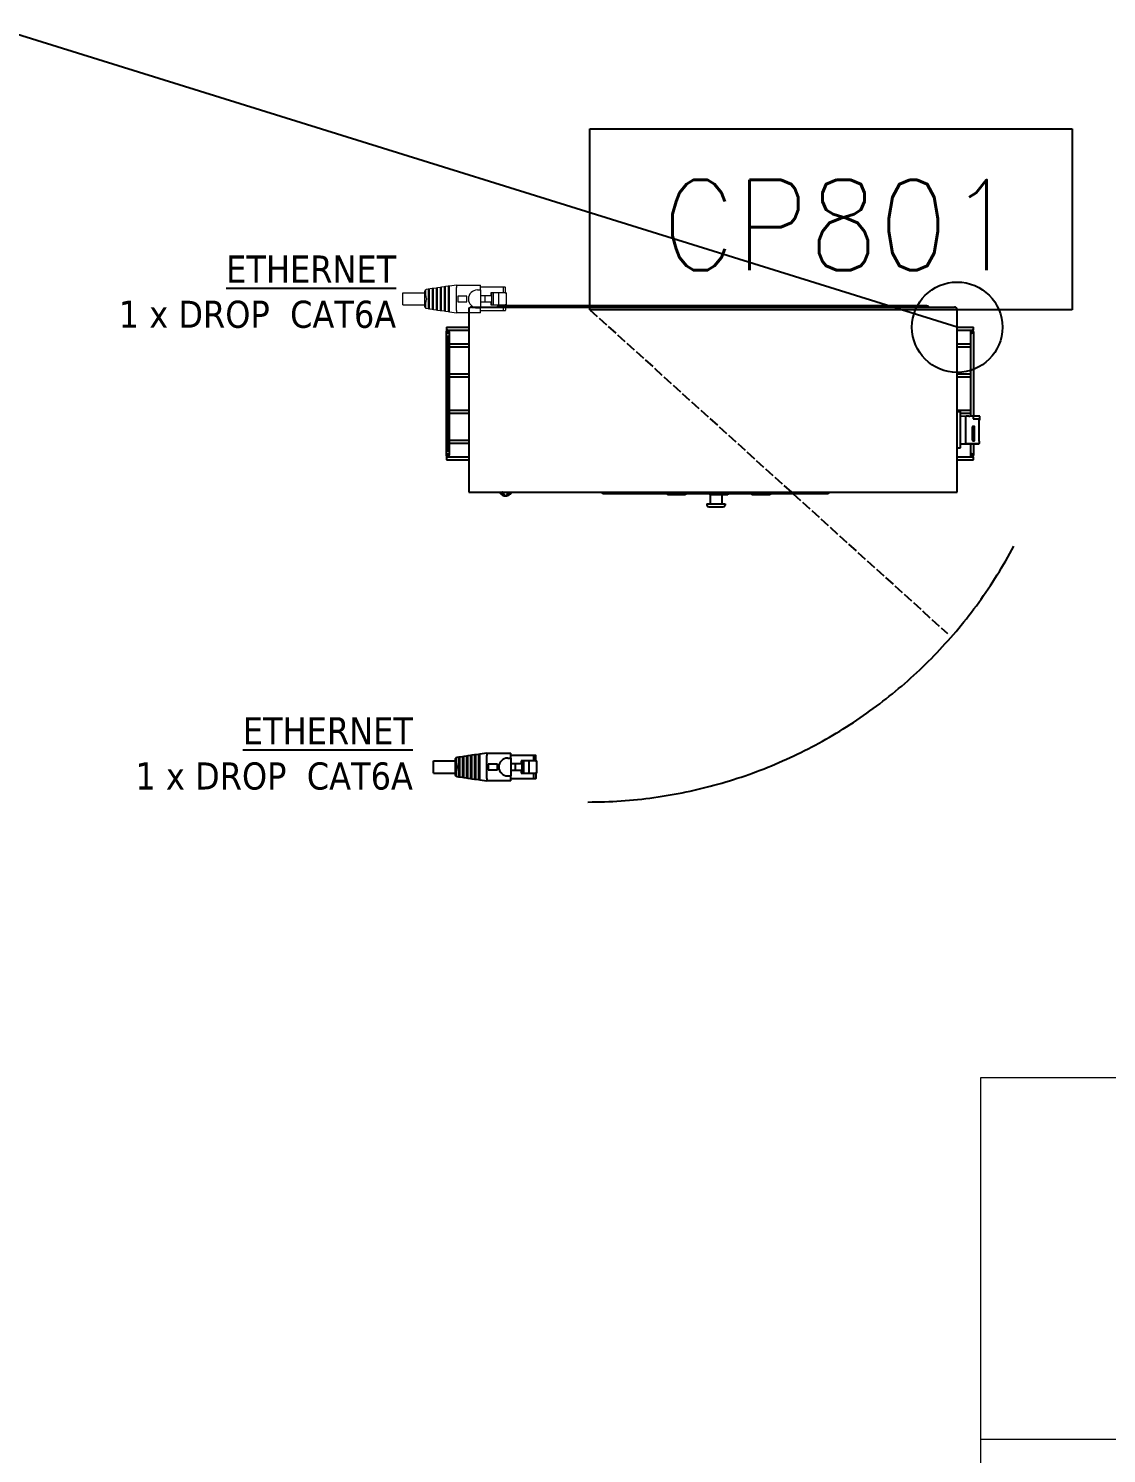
# Model space of a CAD drawing. Header units: millimetres. Extents: x -187347 to 135007, y -6415 to 292048.
# Drawn here: x -61957 to -60169, y 40132 to 42496 of the extents above; entities that cross this region are included whole.
import ezdxf

# ---------------------------------------------------------------- set-up
doc = ezdxf.new("R2010")
doc.units = ezdxf.units.MM
doc.header["$LTSCALE"] = 100
for name, pattern in [('CENTER_DASH_DASH', [14, 9, -1, 1, -1, 1, -1]), ('CONTINU', [0]), ('DASHED', [0.2068, 0.1655, -0.0413]), ('HIDDEN', [9.524999999999999, 6.35, -3.175])]:
    doc.linetypes.add(name, pattern=pattern)
doc.layers.get('0').update_dxf_attribs({"lineweight": 18})
doc.layers.add('Layout Cabinplant', color=30, linetype='Continuous')
for name, color, linetype, lineweight in [('Layout CAT2 Utilites', 6, 'CONTINU', 5), ('Layout Kromeka', 1, 'Continuous', 5), ('Layout Kromeka Utilities', 1, 'Continuous', 25)]:
    doc.layers.add(name, color=color, linetype=linetype, lineweight=lineweight)
doc.styles.add('CONVERTER_11', font='txt.shx', dxfattribs={"width": 0.9})
doc.styles.add('Label Text (ISO)', font='tahoma.ttf')
doc.styles.get("Standard").update_dxf_attribs({"font": 'tahoma.ttf'})
doc.dimstyles.get("Standard").update_dxf_attribs({"dimtxt": 3.5, "dimasz": 3.5, "dimexe": 1, "dimexo": 2, "dimgap": 2, "dimtad": 0, "dimtoh": 1, "dimdec": 1, "dimrnd": 1e-08, "dimdsep": 46, "dimtxsty": 'Label Text (ISO)', "dimcen": 0.09, "dimclrd": 5, "dimclre": 5, "dimclrt": 5, "dimadec": 0, "dimazin": 2, "dimtfac": 1, "dimtdec": 1, "dimtofl": 0, "dimtmove": 0, "dimatfit": 3, "dimfxl": 1, "dimtolj": 1, "dimlwd": -1, "dimlwe": -1, "dimarcsym": 0})

# ---------------------------------------------------------------- blocks, each defined once
blk = doc.blocks.new('Eternet')
at = {"color": 0}
for p, q in [((613.9876053149274, 215.160689827695), (601.7956053149283, 215.160689827695)), ((601.7956053149283, 213.8906898275309), (601.7956053149283, 215.160689827695)), ((613.9876053149274, 215.160689827695), (613.9876053149274, 213.8906898275309)), ((596.2076053149285, 214.1446898277063), (596.2076053149285, 211.7062898313743)), ((596.2076053149285, 211.7062898305448), (596.2076053149285, 189.0186898277025)), ((601.7956053149283, 214.398689831447), (596.4616053149257, 214.3986898289149)), ((596.4616053149257, 211.9602898305311), (601.7956053149283, 211.9602898305311)), ((600.0993754333649, 214.3986898276926), (600.099375433354, 214.4494898276898)), ((600.1605388874086, 214.4494898276898), (600.0993754333249, 214.4494898276898)), ((600.4990884261279, 214.4494898276898), (600.1605388871649, 214.4494898276898)), ((600.1605388873213, 214.4494898276898), (600.1605388873213, 214.3986898276926)), ((600.4990884264698, 214.3986898276926), (600.4990884268009, 214.4494898276898)), ((600.8486282909253, 214.4494898276898), (600.4990884281469, 214.4494898276898)), ((600.8486282909216, 214.3986898276926), (600.8486282908634, 214.4494898276898)), ((600.9097917958461, 214.4494898276898), (600.8486282908634, 214.4494898276898)), ((600.909791795726, 214.3986898276926), (600.9097917957188, 214.4494898276898)), ((601.7956053149283, 213.8906898275309), (601.7956053149283, 207.5406898245565)), ((601.7956053149283, 207.5406898245565), (601.7956053149283, 201.875524373696)), ((613.9876053149274, 207.5406898245565), (601.7956053149283, 207.5406898245565)), ((601.7956053149283, 201.875524373696), (601.7956053149283, 200.084450231705)), ((601.7956053149283, 201.875524373696), (613.9876053149274, 201.875524373696)), ((613.9876053149274, 214.3986898316361), (619.3216053149299, 214.3986898289149)), ((613.9876053149274, 207.5406898245565), (613.9876053149274, 213.8906898275309)), ((613.9876053149274, 211.9602898305311), (619.3216053149299, 211.9602898305311)), ((613.9876053149274, 201.875524373696), (613.9876053149274, 207.5406898245565)), ((613.9876053149274, 200.084450231705), (613.9876053149274, 201.875524373696)), ((614.55536866072, 214.3986898276926), (614.5553686701242, 214.4494898276898)), ((614.775891725174, 214.4494898276898), (614.5553686701242, 214.4494898276898)), ((614.7758917258143, 214.3986898276926), (614.775891725174, 214.4494898276898)), ((614.8458952921901, 214.4494898276898), (614.775891725174, 214.4494898276898)), ((614.8458952921901, 214.4494898276898), (614.8458952823894, 214.3986898276926)), ((619.5756053149271, 211.7062898313743), (619.5756053149271, 214.1446898277063)), ((619.5756053149271, 189.0186898277025), (619.5756053149271, 211.7062898305448)), ((596.3916053149296, 189.0186898277025), (593.891605314926, 189.0186898277025)), ((593.891605314926, 165.0186898277025), (593.891605314926, 189.0186898277025)), ((598.891605314926, 189.0186898277025), (596.3916053149296, 189.0186898277025)), ((598.891605314926, 189.0186898277025), (616.891605314926, 189.0186898277025)), ((598.891605314926, 186.0186898277025), (598.891605314926, 189.0186898277025)), ((601.7956053149283, 200.084450231705), (601.7956053149283, 199.4780121665826)), ((601.7956053149283, 200.084450231705), (613.9876053149274, 200.084450231705)), ((601.7956053149283, 199.4780121665826), (604.5261053149261, 199.4780121680524)), ((604.5261053149261, 193.6498506147909), (604.5261053149261, 199.4780121680524)), ((604.5261053129616, 189.0186898266984), (604.5261053149261, 193.6498506147909)), ((604.5261053149261, 193.6498506147909), (611.2571053149259, 193.6498506147909)), ((611.2571053149259, 199.4780121680524), (613.9876053149274, 199.4780121665826)), ((611.2571053149259, 199.4780121680524), (611.2571053149259, 193.6498506147909)), ((611.2571053149259, 193.6498506147909), (611.2571053149259, 189.0186898240354)), ((613.9876053149274, 199.4780121665826), (613.9876053149274, 200.084450231705)), ((619.3916053149296, 189.0186898277025), (616.891605314926, 189.0186898277025)), ((616.891605314926, 186.0186898277025), (616.891605314926, 189.0186898277025)), ((621.891605314926, 189.0186898277025), (619.3916053149296, 189.0186898277025)), ((621.891605314926, 189.0186898277025), (621.891605314926, 165.0186898277025)), ((605.016605314926, 175.5849495079601), (605.016605314926, 166.384949507963)), ((610.7666053149296, 175.5849495079601), (605.016605314926, 175.5849495079601)), ((610.7666053149296, 166.384949507963), (610.7666053149296, 175.5849495079601)), ((593.891605314926, 165.0186898277025), (596.3916053149296, 165.0186898277025)), ((593.891605314926, 165.0186898277025), (594.9416053149289, 158.0186898277025)), ((594.9416053149289, 158.0186898277025), (595.151605314928, 156.6186898276937)), ((598.8634803149253, 158.0186898277025), (594.9416053149289, 158.0186898277025)), ((619.3916053149296, 165.0186898277025), (596.3916053149296, 165.0186898277025)), ((616.9197303149267, 158.0186898277025), (598.8634803149253, 158.0186898277025)), ((599.0349693847347, 158.0186898277025), (599.0349693847311, 156.6186898276937)), ((605.016605314926, 166.384949507963), (610.7666053149296, 166.384949507963)), ((616.7482412451209, 156.6186898276937), (616.7482412451209, 158.0186898277025)), ((620.8416053149267, 158.0186898277025), (616.9197303149267, 158.0186898277025)), ((619.3916053149296, 165.0186898277025), (621.891605314926, 165.0186898277025)), ((620.631605314924, 156.6186898276937), (620.8416053149267, 158.0186898277025)), ((620.8416053149267, 158.0186898277025), (621.891605314926, 165.0186898277025)), ((595.151605314928, 156.6186898276937), (599.3578553149273, 156.6186898276937)), ((595.151605314928, 156.6186898276937), (595.5416053149274, 154.0186898277025)), ((595.5416053149274, 154.0186898277025), (595.7516053149266, 152.6186898276937)), ((600.2759803149274, 154.0186898277025), (595.5416053149274, 154.0186898277025)), ((595.7516053149266, 152.6186898276937), (600.7703553149258, 152.6186898276937)), ((595.7516053149266, 152.6186898276937), (596.141605314926, 150.0186898277025)), ((596.141605314926, 150.0186898277025), (596.3516053149287, 148.6186898276937)), ((601.6884803149296, 150.0186898277025), (596.141605314926, 150.0186898277025)), ((596.3516053149287, 148.6186898276937), (602.182855314928, 148.6186898276937)), ((596.3516053149287, 148.6186898276937), (596.7416053149282, 146.018689827717)), ((596.7416053149282, 146.018689827717), (596.9516053149237, 144.6186898277083)), ((603.1009803149245, 146.018689827717), (596.7416053149282, 146.018689827717)), ((596.9516053149237, 144.6186898277083), (603.5953553149229, 144.6186898277083)), ((596.9516053149237, 144.6186898277083), (597.3416053149303, 142.018689827717)), ((599.0349693847311, 154.0186898277025), (599.0349693847311, 152.6186898276937)), ((599.0349693847311, 150.0186898277025), (599.0349693847311, 148.6186898276937)), ((599.0349693847311, 146.018689827717), (599.0349693847311, 144.6186898277083)), ((599.3578553149273, 156.6186898276937), (616.4253553149283, 156.6186898276937)), ((615.5072303149282, 154.0186898277025), (600.2759803149274, 154.0186898277025)), ((600.7703553149258, 152.6186898276937), (615.0128553149261, 152.6186898276937)), ((614.094730314926, 150.0186898277025), (601.6884803149296, 150.0186898277025)), ((602.182855314928, 148.6186898276937), (613.6003553149276, 148.6186898276937)), ((612.6822303149238, 146.018689827717), (603.1009803149245, 146.018689827717)), ((603.5953553149229, 144.6186898277083), (612.1878553149254, 144.6186898277083)), ((612.1878553149254, 144.6186898277083), (618.8316053149247, 144.6186898277083)), ((619.0416053149274, 146.018689827717), (612.6822303149238, 146.018689827717)), ((613.6003553149276, 148.6186898276937), (619.4316053149269, 148.6186898276937)), ((619.641605314926, 150.0186898277025), (614.094730314926, 150.0186898277025)), ((615.0128553149261, 152.6186898276937), (620.031605314929, 152.6186898276937)), ((620.2416053149245, 154.0186898277025), (615.5072303149282, 154.0186898277025)), ((616.4253553149283, 156.6186898276937), (620.631605314924, 156.6186898276937)), ((616.7482412451209, 152.6186898276937), (616.7482412451209, 154.0186898277025)), ((616.7482412451209, 148.6186898276937), (616.7482412451209, 150.0186898277025)), ((616.7482412451209, 144.6186898277083), (616.7482412451209, 146.018689827717)), ((618.4416053149253, 142.018689827717), (618.8316053149247, 144.6186898277083)), ((618.8316053149247, 144.6186898277083), (619.0416053149274, 146.018689827717)), ((619.0416053149274, 146.018689827717), (619.4316053149269, 148.6186898276937)), ((619.4316053149269, 148.6186898276937), (619.641605314926, 150.0186898277025)), ((619.641605314926, 150.0186898277025), (620.031605314929, 152.6186898276937)), ((620.031605314929, 152.6186898276937), (620.2416053149245, 154.0186898277025)), ((620.2416053149245, 154.0186898277025), (620.631605314924, 156.6186898276937)), ((597.3416053149303, 142.018689827717), (597.5516053149258, 140.6186898277083)), ((604.5134803149267, 142.018689827717), (597.3416053149303, 142.018689827717)), ((597.5516053149258, 140.6186898277083), (605.0078553149251, 140.6186898277083)), ((597.5516053149258, 140.6186898277083), (598.4361074508051, 134.7220089218317)), ((605.9259803149253, 138.0186898277025), (597.9437177431864, 138.0186898277025)), ((598.168461882462, 136.6186898277083), (606.4203553149273, 136.6186898277083)), ((599.0349693847311, 142.018689827717), (599.0349693847311, 140.6186898277083)), ((599.0349693847311, 138.0186898277025), (599.0349693847311, 136.6186898277083)), ((600.6120050251666, 133.0186898277025), (615.171205604689, 133.0186898277025)), ((601.7916053149238, 111.2186898276996), (601.7916053149238, 133.0186898277025)), ((611.2697303149289, 142.018689827717), (604.5134803149267, 142.018689827717)), ((605.0078553149251, 140.6186898277083), (610.7753553149269, 140.6186898277083)), ((609.8572303149267, 138.0186898277025), (605.9259803149253, 138.0186898277025)), ((606.4203553149273, 136.6186898277083), (609.3628553149283, 136.6186898277083)), ((609.3628553149283, 136.6186898277083), (617.6147487473936, 136.6186898277083)), ((617.8394928866655, 138.0186898277025), (609.8572303149267, 138.0186898277025)), ((610.7753553149269, 140.6186898277083), (618.2316053149261, 140.6186898277083)), ((618.4416053149253, 142.018689827717), (611.2697303149289, 142.018689827717)), ((613.9916053149282, 111.2186898276996), (613.9916053149282, 133.0186898277025)), ((616.7482412451209, 140.6186898277083), (616.7482412451209, 142.018689827717)), ((616.7482412451209, 136.6186898277083), (616.7482412451209, 138.0186898277025)), ((617.3471031790468, 134.7220089218317), (618.2316053149261, 140.6186898277083)), ((618.2316053149261, 140.6186898277083), (618.4416053149253, 142.018689827717)), ((613.9916053149282, 111.2186898276996), (601.7916053149238, 111.2186898276996))]:
    blk.add_line(p, q, dxfattribs=at)
for centre, radius, start, end in [((596.4616053149257, 214.1446898277063), 0.2539999999999765, 90, 180), ((596.4616053149257, 211.7062898305448), 0.2539999999999765, 90, 180), ((619.3216053149299, 214.1446898277063), 0.2539999999999765, 0, 90), ((619.3216053149299, 211.7062898305448), 0.2539999999999765, 0, 90), ((607.891605314926, 186.0186898277025), 9.000000000000002, 180, 0), ((600.4139801565434, 135.018689827717), 2, 188.5307656104239, 207.1324629370689), ((600.6120050251666, 135.018689827717), 2.000000000000001, 212.8771643037837, 270), ((615.171205604689, 135.018689827717), 2.000000000000001, 270, 327.122091816), ((615.3692304733122, 135.018689827717), 1.999999999999999, 332.8675370629311, 351.469234389576)]:
    blk.add_arc(centre, radius, start, end, dxfattribs=at)
for points, knots in [([(597.9437177431864, 138.0186898277025), (597.9800499556295, 137.7852187804237), (598.0169836612185, 137.5517193251289), (598.0919086520298, 137.0851286646066), (598.1299357206954, 136.8518147187278), (598.168461882462, 136.6186898277083)], [9.999999864344312e-07, 9.999999864344312e-07, 9.999999864344312e-07, 9.999999864344312e-07, 0.03544316441337103, 0.03544316441337103, 0.0708859135954102, 0.0708859135954102, 0.0708859135954102, 0.0708859135954102]), ([(598.634071043005, 134.1065913968632), (598.6636797714382, 134.0488201612607), (598.7253293359972, 134.0052128770476), (598.9225364078193, 133.9295522611792), (599.0658156629761, 133.8972122698324), (599.5622447640453, 133.8332852677122), (599.9914131347032, 133.8188513687346), (600.747183483225, 133.8149402947311), (600.9959222156431, 133.8172880740603), (601.8045584442116, 133.8383789474028), (602.4210377737836, 133.8702351641114), (603.6476015611952, 133.9598256374738), (604.2452682447874, 134.0166673526546), (605.3338139045336, 134.1695399533783), (605.7600235428945, 134.2444545488688), (606.4843786653837, 134.4100996791531), (606.7872254381291, 134.5030976042908), (607.0140230744291, 134.6050310732826)], [-0.3434456306117316, -0.3434456306117316, -0.3434456306117316, -0.3434456306117316, -0.3102081502706998, -0.3102081502706998, -0.2735434905242123, -0.2735434905242123, -0.2097154972738476, -0.2097154972738476, -0.1816095117866162, -0.1816095117866162, -0.1239460123030928, -0.1239460123030928, -0.07478842955426084, -0.07478842955426084, -0.0374375349038382, -0.0374375349038382, 0, 0, 0, 0]), ([(598.9323383645606, 133.9330743298924), (598.910139762218, 133.9390295260528), (598.8890730354979, 133.9452272417693), (598.7471209096548, 133.9910884146084), (598.668704732183, 134.0390159795061), (598.6340710430086, 134.1065913968487)], [-0.09190758883479688, -0.09190758883479688, -0.09190758883479688, -0.09190758883479688, -0.07900261415813863, -0.07900261415813863, 0, 0, 0, 0]), ([(607.0140230744291, 134.6050310732826), (607.0641491637762, 134.6275851712271), (607.1140713597415, 134.6499762569729), (607.2832821318516, 134.7256710400543), (607.4011086546379, 134.7785761768755), (607.5786085106374, 134.8526448004704), (607.6374971986916, 134.8768075209518), (607.7589256920837, 134.91855366659), (607.8209896317494, 134.9375067919464), (607.891605314926, 134.9375067919464)], [0.9847109287842467, 0.9847109287842467, 0.9847109287842467, 0.9847109287842467, 0.9935123791694647, 0.9935123791694647, 1.014697084123279, 1.014697084123279, 1.025289436600186, 1.025289436600186, 1.035881789077093, 1.035881789077093, 1.035881789077093, 1.035881789077093]), ([(607.891605314926, 134.9375067919464), (608.0215065404918, 134.9375067919464), (608.1265854495214, 134.8845342074637), (608.3452448854005, 134.7945557419735), (608.453909170119, 134.7460521133908), (608.6320748024045, 134.666620760021), (608.7004309577715, 134.6359836623596), (608.7691875554228, 134.6050310732826)], [-0.5109752258633748, -0.5109752258633748, -0.5109752258633748, -0.5109752258633748, -0.4914900420285067, -0.4914900420285067, -0.4720048581936385, -0.4720048581936385, -0.4600213414986841, -0.4600213414986841, -0.4600213414986841, -0.4600213414986841]), ([(608.7691875554228, 134.6050310732826), (609.005369277711, 134.4988793357916), (609.3232645049684, 134.4039926122059), (610.0774229732633, 134.2342437158804), (610.5095277197252, 134.159962693564), (611.6009267090521, 134.0088992048113), (612.2042526562509, 133.9544618744985), (613.4077217786107, 133.8684975226788), (613.9979752560503, 133.8375538242835), (614.6162367239667, 133.8217878494906), (614.7066740748814, 133.8199958776822), (614.8439211683071, 133.81802605337), (614.8921274393579, 133.8174797912943), (615.50912623771, 133.8122105022048), (615.9849572329513, 133.8219757790939), (616.5883296771026, 133.8748898921913), (616.7777441038415, 133.9076234231034), (617.0360897204628, 133.9910884147685), (617.1145058977236, 134.0390159795497), (617.149139586847, 134.1065913968487)], [-0.6950195510222499, -0.6950195510222499, -0.6950195510222499, -0.6950195510222499, -0.6206532777230319, -0.6206532777230319, -0.5455146756088319, -0.5455146756088319, -0.4439833939201014, -0.4439833939201014, -0.3305054216256511, -0.3305054216256511, -0.3105259882647851, -0.3105259882647851, -0.2994853498166354, -0.2994853498166354, -0.1672671162806414, -0.1672671162806414, -0.07900261402479407, -0.07900261402479407, 0, 0, 0, 0]), ([(617.149139586847, 134.1065913968632), (617.1195308584647, 134.0488201613334), (617.0578812940621, 134.0052128771786), (616.9305299899679, 133.9563531784515), (616.8927484245396, 133.9442432336655), (616.8508358231156, 133.9329646780679)], [-0.3434456308015685, -0.3434456308015685, -0.3434456308015685, -0.3434456308015685, -0.3102081504934386, -0.3102081504934386, -0.2983046090662667, -0.2983046090662667, -0.2983046090662667, -0.2983046090662667]), ([(617.6147487473936, 136.6186898277083), (617.6532749091566, 136.8518147186987), (617.6913019778258, 137.0851286646066), (617.7662269686334, 137.5517193251289), (617.8031606742261, 137.7852187804237), (617.8394928866655, 138.0186898277025)], [9.99999985752208e-07, 9.99999985752208e-07, 9.99999985752208e-07, 9.99999985752208e-07, 0.0354440280271867, 0.0354440280271867, 0.07088647128100228, 0.07088647128100228, 0.07088647128100228, 0.07088647128100228])]:
    blk.add_open_spline(points, degree=3, knots=knots, dxfattribs=at)
blk = doc.blocks.new('A$C713b55ac')
at = {"color": 0, "ltscale": 20}
for p, q in [((0, 0), (0, 500)), ((0, 500), (1600, 500)), ((1600, 500), (1600, 0)), ((986.3506108626316, 382.1072885398753), (905.4541608626314, 335.4016885398742)), ((939.6450108626159, 301.2108385398751), (986.3506108626316, 382.1072885398753)), ((611.3505608626292, 205.1667885398783), (792.6209108626354, 357.2706385398778)), ((792.6209108626354, 357.2706385398778), (792.6209108626354, 213.9766385398689)), ((905.4541608626314, 335.4016885398742), (919.9975108626531, 320.8582885398646)), ((925.10161086265, 315.7542385398701), (763.7478608626407, 123.4603385398659)), ((792.6209108626354, 213.9766385398689), (919.9975108626531, 320.8582885398646)), ((925.10161086265, 315.7542385398701), (939.6450108626159, 301.2108385398751)), ((763.7478608626407, 292.210688539868), (654.501460862637, 162.0159385398729)), ((763.7478608626407, 123.4603385398659), (763.7478608626407, 292.210688539868)), ((654.501460862637, 205.1667885398783), (611.3505608626292, 205.1667885398783)), ((654.501460862637, 162.0159385398729), (654.501460862637, 205.1667885398783)), ((1600, 0), (0, 0))]:
    blk.add_line(p, q, dxfattribs=at)
at = {"color": 4, "linetype": 'HIDDEN', "ltscale": 20}
blk.add_lwpolyline([(0, 500), (0, 1100), (1600, 1100), (1600, 500)], dxfattribs=at)
blk = doc.blocks.new('CP_Whole bird batching')
at = {"layer": 'Layout Cabinplant'}
h = blk.add_hatch(color=256, dxfattribs=at)
edge = h.paths.add_edge_path()
edge.add_arc((-42998.9472425583, -9151.4834072511), 75, -90.00000000000001, 270)
at = {"layer": 'Layout Cabinplant', "linetype": 'Continuous'}
for p, q in [((-43213.94724255829, -8304.4834072511), (-43218.94724255829, -8304.4834072511)), ((-43218.94724255829, -8304.4834072511), (-43218.94724255829, -8341.4834072511)), ((-43213.94724255829, -8304.4834072511), (-43218.94724255829, -8304.4834072511)), ((-43218.94724255829, -8304.4834072511), (-43218.94724255829, -8341.4834072511)), ((-43214.19724255829, -8306.49340725111), (-43208.69724255829, -8306.49340725111)), ((-43213.94724255829, -8304.4834072511), (-43213.94724255829, -8306.49340725111)), ((-43213.94724255829, -8304.4834072511), (-43213.94724255829, -8306.49340725111)), ((-43213.94724255829, -8306.49340725111), (-43213.94724255829, -8341.4834072511)), ((-43213.94724255829, -8306.49340725111), (-43213.94724255829, -8341.4834072511)), ((-43211.44724255829, -8303.74340725111), (-43211.44724255829, -8309.24340725111)), ((-43205.44724255829, -8303.99340725111), (-43211.44724255829, -8303.99340725111)), ((-43205.44724255829, -8308.99340725111), (-43211.44724255829, -8308.99340725111)), ((-43012.44724255829, -8303.99340725111), (-43205.44724255829, -8303.99340725111)), ((-43012.44724255829, -8306.49340725111), (-43205.44724255829, -8306.49340725111)), ((-43012.44724255829, -8308.99340725111), (-43205.44724255829, -8308.99340725111)), ((-43191.44724255829, -8308.99340725111), (-43191.44724255829, -8341.4834072511)), ((-43186.44724255829, -8308.99340725111), (-43186.44724255829, -8341.4834072511)), ((-43141.44724255829, -8308.99340725111), (-43141.44724255829, -8341.4834072511)), ((-43136.44724255829, -8308.99340725111), (-43136.44724255829, -8341.4834072511)), ((-43081.44724255829, -8308.99340725111), (-43081.44724255829, -8341.4834072511)), ((-43076.44724255829, -8308.99340725111), (-43076.44724255829, -8341.4834072511)), ((-43031.44724255829, -8308.99340725111), (-43031.44724255829, -8341.4834072511)), ((-43026.44724255829, -8308.99340725111), (-43026.44724255829, -8341.4834072511)), ((-43006.44724255829, -8303.99340725111), (-43012.44724255829, -8303.99340725111)), ((-43006.44724255829, -8308.99340725111), (-43012.44724255829, -8308.99340725111)), ((-43009.19724255829, -8306.49340725111), (-43003.69724255829, -8306.49340725111)), ((-43006.44724255829, -8303.74340725111), (-43006.44724255829, -8309.24340725111)), ((-43003.94724255829, -8304.4834072511), (-43003.94724255829, -8306.49340725111)), ((-42998.94724255829, -8304.4834072511), (-43003.94724255829, -8304.4834072511)), ((-43003.94724255829, -8304.4834072511), (-43003.94724255829, -8306.49340725111)), ((-42998.94724255829, -8304.4834072511), (-43003.94724255829, -8304.4834072511)), ((-43003.94724255829, -8306.49340725111), (-43003.94724255829, -8341.4834072511)), ((-43003.94724255829, -8306.49340725111), (-43003.94724255829, -8341.4834072511)), ((-42998.94724255829, -8304.4834072511), (-42998.94724255829, -8341.4834072511)), ((-42998.94724255829, -8304.4834072511), (-42998.94724255829, -8341.4834072511)), ((-43272.44724255829, -8341.4834072511), (-43272.44724255829, -9151.4834072511)), ((-42969.94724255829, -8341.4834072511), (-43272.44724255829, -8341.4834072511)), ((-42965.44724255829, -8345.9834072511), (-42965.44724255829, -9146.9834072511)), ((-43275.88144131703, -8395.655719550821), (-43276.71640770636, -8396.473039754695)), ((-43275.88144617093, -8409.3110878437), (-43276.71641389136, -8408.493763657374)), ((-43276.71639693953, -8400.291404191725), (-43275.88139788376, -8399.474074415019)), ((-43275.88140079818, -8405.49273783408), (-43276.71639645565, -8404.67541085786)), ((-43273.84726374879, -8410.51659285315), (-43275.88144617093, -8409.3110878437)), ((-43273.84724255829, -8394.450176375132), (-43275.88144131703, -8395.655719550821)), ((-43275.88139788376, -8399.474074415019), (-43273.84723459726, -8398.268586836668)), ((-43275.88140079818, -8405.49273783408), (-43273.84721028852, -8406.698237197212)), ((-42963.3491663469, -9098.483407251042), (-42963.34916634691, -8394.483407251158)), ((-43274.9472425583, -8671.08082389526), (-43276.94724255829, -8671.08082389526)), ((-43276.94724255829, -8701.08082389526), (-43276.94724255829, -8671.08082389526)), ((-43274.9472425583, -8701.08082389526), (-43276.94724255829, -8701.08082389526)), ((-43272.44724255829, -9151.4834072511), (-42969.94724255827, -9151.4834072511)), ((-43218.94724255829, -9151.4834072511), (-43218.94724255829, -9178.4834072511)), ((-43218.94724255829, -9151.4834072511), (-43218.94724255829, -9178.4834072511)), ((-43213.94724255829, -9151.4834072511), (-43213.94724255829, -9175.9834072511)), ((-43213.94724255829, -9151.4834072511), (-43213.94724255829, -9175.9834072511)), ((-43141.44724255829, -9156.87825990151), (-43141.44724255829, -9173.4834072511)), ((-43136.44724255829, -9151.4834072511), (-43136.44724255829, -9173.4834072511)), ((-43081.44724255829, -9151.4834072511), (-43081.44724255829, -9173.4834072511)), ((-43076.44724255829, -9151.4834072511), (-43076.44724255829, -9173.4834072511)), ((-43031.44724255829, -9151.4834072511), (-43031.44724255829, -9173.4834072511)), ((-43026.44724255829, -9151.4834072511), (-43026.44724255829, -9173.4834072511)), ((-43003.94724255829, -9151.4834072511), (-43003.94724255829, -9175.9834072511)), ((-43003.94724255829, -9151.4834072511), (-43003.94724255829, -9175.9834072511)), ((-42998.94724255829, -9151.4834072511), (-42998.94724255829, -9178.4834072511)), ((-42998.94724255829, -9151.4834072511), (-42998.94724255829, -9178.4834072511)), ((-43218.94724255829, -9178.4834072511), (-43213.94724255829, -9178.4834072511)), ((-43218.94724255829, -9178.4834072511), (-43213.94724255829, -9178.4834072511)), ((-43214.19724255829, -9175.9834072511), (-43208.69724255829, -9175.9834072511)), ((-43213.94724255829, -9175.9834072511), (-43213.94724255829, -9178.4834072511)), ((-43213.94724255829, -9175.9834072511), (-43213.94724255829, -9178.4834072511)), ((-43211.44724255829, -9173.2334072511), (-43211.44724255829, -9178.7334072511)), ((-43205.44724255829, -9173.4834072511), (-43211.44724255829, -9173.4834072511)), ((-43205.44724255829, -9178.4834072511), (-43211.44724255829, -9178.4834072511)), ((-43192.15980802487, -9173.4834072511), (-43205.44724255829, -9173.4834072511)), ((-43192.15980802487, -9178.4834072511), (-43205.44724255829, -9178.4834072511)), ((-43012.44724255829, -9173.4834072511), (-43146.29439011789, -9173.4834072511)), ((-43141.44724255829, -9178.4834072511), (-43146.29439011789, -9178.4834072511)), ((-43136.44724255829, -9178.4834072511), (-43141.44724255829, -9178.4834072511)), ((-43136.44724255829, -9178.4834072511), (-43141.44724255829, -9178.4834072511)), ((-43081.44724255829, -9178.4834072511), (-43136.44724255829, -9178.4834072511)), ((-43076.44724255829, -9178.4834072511), (-43081.44724255829, -9178.4834072511)), ((-43076.44724255829, -9178.4834072511), (-43081.44724255829, -9178.4834072511)), ((-43031.44724255829, -9178.4834072511), (-43076.44724255829, -9178.4834072511)), ((-43026.44724255829, -9178.4834072511), (-43031.44724255829, -9178.4834072511)), ((-43026.44724255829, -9178.4834072511), (-43031.44724255829, -9178.4834072511)), ((-43012.44724255829, -9178.4834072511), (-43026.44724255829, -9178.4834072511)), ((-43006.44724255829, -9173.4834072511), (-43012.44724255829, -9173.4834072511)), ((-43006.44724255829, -9178.4834072511), (-43012.44724255829, -9178.4834072511)), ((-43009.19724255829, -9175.9834072511), (-43003.69724255829, -9175.9834072511)), ((-43006.44724255829, -9173.2334072511), (-43006.44724255829, -9178.7334072511)), ((-43003.94724255829, -9175.9834072511), (-43003.94724255829, -9178.4834072511)), ((-43003.94724255829, -9175.9834072511), (-43003.94724255829, -9178.4834072511)), ((-43003.94724255829, -9178.4834072511), (-42998.94724255829, -9178.4834072511)), ((-43003.94724255829, -9178.4834072511), (-42998.94724255829, -9178.4834072511))]:
    blk.add_line(p, q, dxfattribs=at)
for points in [[(-43274.94724255829, -8563.73490776759), (-43272.44724255829, -8561.23490776759)], [(-43274.94724255829, -8563.73490776759), (-43274.9472425583, -8937.73490776759)], [(-43297.04724255829, -8739.485063642991), (-43297.04724255829, -8751.485063642991)], [(-43291.94724255829, -8736.485063642991), (-43294.04724255829, -8736.485063642991)], [(-43291.94724255829, -8736.485063642991), (-43291.94724255829, -8751.485063642991)], [(-43291.7472425583, -8741.985063642991), (-43291.7472425583, -8751.485063642991)], [(-43276.94724255829, -8741.985063642991), (-43291.7472425583, -8741.985063642991)], [(-43274.9472425583, -8741.08082389526), (-43276.94724255829, -8741.08082389526)], [(-43276.94724255829, -8771.08082389526), (-43276.94724255829, -8741.08082389526)], [(-43297.04724255829, -8751.485063642991), (-43297.04724255829, -8763.485063642991)], [(-43291.94724255829, -8766.485063642991), (-43294.04724255829, -8766.485063642991)], [(-43291.94724255829, -8751.485063642991), (-43291.94724255829, -8766.485063642991)], [(-43291.7472425583, -8751.485063642991), (-43291.7472425583, -8760.985063642991)], [(-43276.94724255829, -8760.985063642991), (-43291.7472425583, -8760.985063642991)], [(-43274.9472425583, -8771.08082389526), (-43276.94724255829, -8771.08082389526)], [(-43276.94724255829, -8841.08082389526), (-43276.94724255829, -8811.08082389526)], [(-43274.9472425583, -8811.08082389526), (-43276.94724255829, -8811.08082389526)], [(-43274.9472425583, -8841.08082389526), (-43276.94724255829, -8841.08082389526)], [(-43272.44724255829, -8940.23490776759), (-43274.9472425583, -8937.73490776759)], [(-43198.8170579553, -9151.4834072511), (-43198.8170579553, -9156.87825990151)], [(-43198.8170579553, -9156.87825990151), (-43138.8170579553, -9156.87825990151)], [(-43192.15980802487, -9156.87825990151), (-43192.15980802487, -9187.87825990151)], [(-43191.96302639831, -9170.542077901511), (-43191.96302639831, -9187.87825990151)], [(-43190.72284870251, -9165.542077901511), (-43147.99286029972, -9165.642077901488)], [(-43147.99286029972, -9165.642077901488), (-43147.59676734723, -9165.542077901511)], [(-43146.35658965143, -9170.542077901511), (-43146.29439011789, -9172.437810694071)], [(-43146.15980802487, -9156.87825990151), (-43146.29439011789, -9172.437810694071)], [(-43138.8170579553, -9151.4834072511), (-43138.8170579553, -9156.87825990151)], [(-43187.8240657925, -9187.963622542477), (-43191.96302639831, -9187.87825990151)], [(-43187.8240657925, -9187.963622542477), (-43152.99439011788, -9187.963622542477)], [(-43187.8240657925, -9187.963622542477), (-43152.99439011788, -9187.963622542477)], [(-43187.42547549459, -9177.49616590151), (-43187.42547549459, -9179.296165901498)], [(-43164.42547549459, -9176.49616590151), (-43186.42547549459, -9176.49616590151)], [(-43186.42547549459, -9180.296165901498), (-43164.42547549459, -9180.296165901498)], [(-43163.42547549459, -9179.296165901498), (-43163.42547549459, -9177.49616590151)], [(-43151.02547549459, -9187.87825990151), (-43152.99439011788, -9187.963622542477)], [(-43152.99439011788, -9187.963622542477), (-43152.99439011788, -9188.937810694071)], [(-43152.99439011788, -9188.937810694071), (-43146.29439011789, -9188.937810694071)], [(-43146.35658965143, -9178.096165901487), (-43151.02547549459, -9178.096165901487)], [(-43151.02547549459, -9178.096165901487), (-43151.02547549459, -9187.87825990151)], [(-43146.35658965143, -9178.096165901487), (-43146.29439011789, -9172.437810694071)], [(-43146.35658965143, -9178.096165901487), (-43146.29439011789, -9172.437810694071)], [(-43146.29439011789, -9188.937810694071), (-43146.35658965143, -9178.096165901487)]]:
    blk.add_lwpolyline(points, dxfattribs=at)
for points in [[(-43294.04724255829, -8736.485063642991, 0.414213562373095), (-43297.04724255829, -8739.485063642991)], [(-43297.04724255829, -8763.485063642991, 0.414213562373095), (-43294.04724255829, -8766.485063642991)], [(-43186.42547549459, -9176.49616590151, 0.414213562373095), (-43187.42547549459, -9177.49616590151)], [(-43187.42547549459, -9179.296165901498, 0.414213562373095), (-43186.42547549459, -9180.296165901498)], [(-43163.42547549459, -9177.49616590151, 0.414213562373095), (-43164.42547549459, -9176.49616590151)], [(-43164.42547549459, -9180.296165901498, 0.414213562373095), (-43163.42547549459, -9179.296165901498)]]:
    blk.add_lwpolyline(points, format="xyb", dxfattribs=at)
at = {"layer": 'Layout Cabinplant'}
blk.add_circle((-42998.9472425583, -9151.4834072511), 75, dxfattribs=at)
at = {"layer": 'Layout Cabinplant', "linetype": 'Continuous'}
for centre, radius, start, end in [((-43211.44724255829, -8306.49340725111), 2.5, 90, 180), ((-43211.44724255829, -8306.49340725111), 2.5, 180, 270), ((-43211.44724255829, -8306.49340725111), 2.5, 270, 90), ((-43006.44724255829, -8306.49340725111), 2.5, 90, 270), ((-43006.44724255829, -8306.49340725111), 2.5, 0, 90), ((-43006.44724255829, -8306.49340725111), 2.5, 270, 0), ((-42969.94724255829, -8345.9834072511), 4.5, 0, 90), ((-43267.71189046858, -8402.293592135567), 10.9369993923685, 138.3283695496695, 179.9999916290162), ((-43267.71189046851, -8402.673222366866), 10.93699939243755, 180.0000083709838, 221.6716305440819), ((-43270.50703835449, -8399.72103036943), 7.138999999878396, 105.7699377050179, 138.835894615514), ((-43270.50703835449, -8405.24578413277), 7.138999999879952, 221.1641055308632, 254.2300622949822), ((-42969.94724255829, -9146.9834072511), 4.5, 270.0000000002084, 0), ((-43211.44724255829, -9175.9834072511), 2.5, 90, 270), ((-43211.44724255829, -9175.9834072511), 2.5, 0, 90), ((-43211.44724255829, -9175.9834072511), 2.5, 270, 0), ((-43006.44724255829, -9175.9834072511), 2.5, 90, 180), ((-43006.44724255829, -9175.9834072511), 2.5, 180, 270), ((-43006.44724255829, -9175.9834072511), 2.5, 270, 90)]:
    blk.add_arc(centre, radius, start, end, dxfattribs=at)
for points in [[(-42963.34916634691, -8394.483407251158), (-42963.78950153129, -8390.768337199435), (-42965.44724255831, -8387.445154395566)], [(-43278.64888986095, -8402.29359053765), (-43278.64888986095, -8402.388498040586), (-43278.64888986095, -8402.48340554352)], [(-43278.64888986095, -8402.48340554352), (-43278.64888986095, -8402.578314754035), (-43278.64888986095, -8402.67322396455)], [(-43276.71640770636, -8396.473039754695), (-43277.67251370179, -8397.99847663191), (-43278.20437129781, -8399.716342861386), (-43278.26716333992, -8400.49970587602), (-43277.83334833475, -8401.082184091589)], [(-43277.83340931318, -8403.884491232777), (-43278.26587976616, -8404.456177778862), (-43278.20768540639, -8405.229755533714), (-43277.67704618094, -8406.958394898887), (-43276.71641389136, -8408.493763657374)], [(-43277.83340931318, -8403.884491232777), (-43277.67770912455, -8403.925379202788), (-43277.52200893594, -8403.9662671728), (-43277.0919377769, -8404.28575116981), (-43276.71639645565, -8404.67541085786)], [(-43277.83334833475, -8401.082184091589), (-43277.59954221602, -8401.018153791461), (-43277.38313225585, -8400.90729801546), (-43277.03158175591, -8400.618899099441), (-43276.71639693953, -8400.291404191725)], [(-43272.44724255829, -8410.729502499773), (-43273.15969492276, -8410.706879679317), (-43273.84726374879, -8410.51659285315)], [(-43272.44724255829, -8394.23723735186), (-43273.15965749761, -8394.26010204418), (-43273.84724255829, -8394.450176375132)], [(-43273.84723459726, -8398.268586836668), (-43273.12334975175, -8397.931242908671), (-43272.44724255829, -8397.503231630748)], [(-43273.84721028852, -8406.698237197212), (-43273.12320715872, -8407.03544166914), (-43272.44724255829, -8407.46370454962)], [(-42965.44724255831, -9105.521660106635), (-42963.78950153129, -9102.198477302765), (-42963.3491663469, -9098.483407251042)], [(-43190.72284870251, -9165.542077901511), (-43191.43999436477, -9166.084951575234), (-43191.71301738943, -9166.962371564441), (-43191.91881766852, -9168.74423636371), (-43191.96302639831, -9170.542077901511)], [(-43146.35658965143, -9170.542077901511), (-43146.40086845558, -9168.743084185204), (-43146.60706310008, -9166.960109492851), (-43146.88018226744, -9166.08393633095), (-43147.59676734723, -9165.542077901511)], [(-43192.15980802487, -9187.87825990151), (-43192.06141721158, -9187.878259901452), (-43191.96302639831, -9187.87825990151)], [(-43146.35658965143, -9178.096165901487), (-43146.25819883814, -9178.096165901487), (-43146.15980802487, -9178.096165901487)]]:
    blk.add_spline(points, degree=3, dxfattribs=at)
at = {"layer": 'Layout Cabinplant', "linetype": 'Continuous', "has_arrowhead": 0}
blk.add_leader([(-42998.9472425583, -9151.4834072511), (-42464.30129427395, -7434.759227998671)], dimstyle='Standard', dxfattribs=at)

msp = doc.modelspace()

# ---------------------------------------------------------------- linework, layer by layer
at = {"layer": 'Layout Cabinplant', "color": 3, "linetype": 'Continuous'}
for p, q in [((-61026.21037103039, 42328.99184590689), (-60226.21037103039, 42328.99184590689)), ((-61026.21037103039, 42028.99184590689), (-61026.21037103039, 42328.99184590689)), ((-60226.21037103039, 42328.99184590689), (-60226.21037103039, 42028.99184590689)), ((-60226.21037103039, 42028.99184590689), (-61026.21037103039, 42028.99184590689))]:
    msp.add_line(p, q, dxfattribs=at)
at = {"layer": 'Layout Cabinplant', "color": 1, "linetype": 'DASHED'}
msp.add_line((-61026.21037103039, 42028.99184590689), (-60433.21530375061, 41492.00315870589), dxfattribs=at)
at = {"layer": 'Layout Cabinplant', "color": 4, "linetype": 'CENTER_DASH_DASH'}
msp.add_arc((-61029.45107605909, 42012.35583365243), 799.9999999999782, 270, 331.9999999990961, dxfattribs=at)

# ---------------------------------------------------------------- block references
at = {"layer": 'Layout Cabinplant', "rotation": 90}
msp.add_blockref('CP_Whole bird batching', (-69568.45728484403, 84998.946780979, 1.698032381369785e-09), dxfattribs=at)
at = {"layer": 'Layout CAT2 Utilites', "xscale": 1.648850030345147, "yscale": 1.648850030345147, "zscale": 1.648850030345147, "rotation": 270}
msp.add_blockref('Eternet', (-61519.4181532465, 43049.26623953535, -3.449026014012139), dxfattribs=at)
at = {"layer": 'Layout Kromeka', "linetype": 'Continuous'}
msp.add_blockref('A$C713b55ac', (-60377.53364672633, 39655.2802883276, 1.697793905464096e-09), dxfattribs=at)
at = {"layer": 'Layout Kromeka Utilities', "xscale": 1.648850030345147, "yscale": 1.648850030345147, "zscale": 1.648850030345147, "rotation": 270}
msp.add_blockref('Eternet', (-61469.07201950306, 42272.75192368432, -3.449026014012139), dxfattribs=at)

# ---------------------------------------------------------------- texts
at = {"layer": 'Layout Cabinplant', "color": 1, "style": 'CONVERTER_11', "width": 0.9}
msp.add_text('CP801', height=150, dxfattribs=at).set_placement((-60906.30209374656, 42094.49382631393))
at = {"layer": 'Layout CAT2 Utilites', "lineweight": -3, "insert": (-61347.31429261061, 42058.58062073728, -3.449026014012139), "char_height": 45, "attachment_point": 6}
msp.add_mtext_dynamic_manual_height_columns('{\\LETHERNET^J}1 x DROP  CAT6A', width=566.9260692501675, gutter_width=1, heights=[237.238597077534], dxfattribs=at)
at = {"layer": 'Layout Kromeka Utilities', "lineweight": -3, "insert": (-61319.64146743245, 41292.63180997083, -3.449026014012139), "char_height": 45, "attachment_point": 6}
msp.add_mtext_dynamic_manual_height_columns('{\\LETHERNET^J}1 x DROP  CAT6A', width=566.9260692501675, gutter_width=1, heights=[237.238597077534], dxfattribs=at)

doc.saveas('drawing.dxf')
